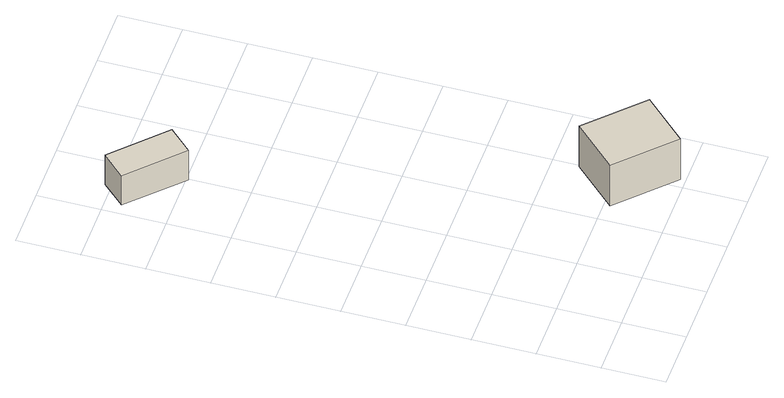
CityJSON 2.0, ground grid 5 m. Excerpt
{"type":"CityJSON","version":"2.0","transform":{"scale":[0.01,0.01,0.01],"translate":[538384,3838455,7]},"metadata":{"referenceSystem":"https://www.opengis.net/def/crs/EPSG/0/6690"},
"CityObjects":{
"building1":{"type":"Building","attributes":{"class":"3001","BuildingDetailAttribute.specifiedBuildingCoverageRate":0.6,"BuildingDetailAttribute.surveyYear":2017,"BuildingIDAttribute.prefecture":"27","BuildingIDAttribute.city":"27113"},"geometry":[{"type":"Solid","lod":"1","boundaries":[[[[0,1,2,3]],[[2,4,5,3]],[[1,6,4,2]],[[0,7,6,1]],[[3,5,7,0]],[[4,6,7,5]]]]}]},
"building2":{"type":"Building","attributes":{"class":"3001","measuredHeight":4.1,"BuildingDetailAttribute.specifiedBuildingCoverageRate":0.6,"BuildingDetailAttribute.surveyYear":2017,"BuildingIDAttribute.prefecture":"27","BuildingIDAttribute.city":"27113"},"geometry":[{"type":"Solid","lod":"1","boundaries":[[[[8,9,10,11]],[[10,12,13,11]],[[9,14,12,10]],[[8,15,14,9]],[[11,13,15,8]],[[12,14,15,13]]]]}]}
},
"vertices":[
[57,3862,42],[230,4044,42],[634,3658,42],[460,3476,42],[634,3658,342],[460,3476,342],[230,4044,342],[57,3862,342],
[1160,455,4],[1490,797,4],[1913,388,4],[1583,47,4],[1913,388,415],[1583,47,415],[1490,797,415],[1160,455,415]
]}
